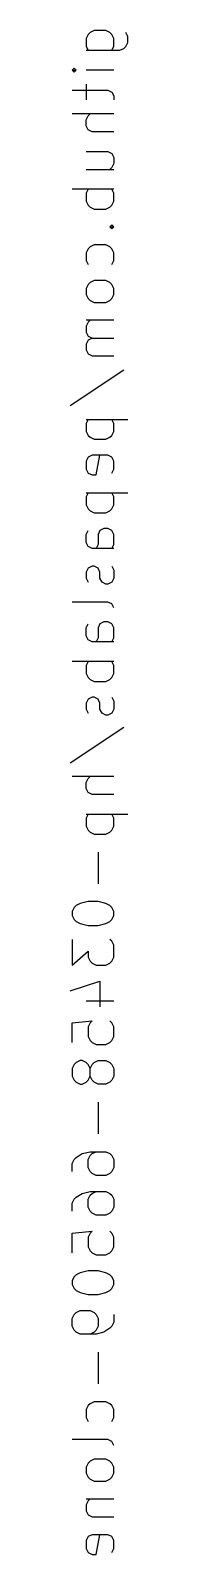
# Model space of a CAD drawing. Extents: x 231.3 to 232.3, y -154.3 to -126.4.
import ezdxf

# ---------------------------------------------------------------- set-up
doc = ezdxf.new("R2010")
doc.units = 0
doc.header["$MEASUREMENT"] = 0
doc.layers.add('BLACK', color=250, linetype='CONTINUOUS')

msp = doc.modelspace()

# ---------------------------------------------------------------- linework, layer by layer
at = {"layer": 'BLACK'}
for p, q in [((231.612, -126.474), (231.575, -126.546)), ((231.648, -126.438), (231.612, -126.474)), ((231.721, -126.401), (231.648, -126.438)), ((231.938, -126.401), (231.721, -126.401)), ((232.011, -126.438), (231.938, -126.401)), ((232.047, -126.474), (232.011, -126.438)), ((232.083, -126.546), (232.047, -126.474)), ((232.337, -126.51), (232.301, -126.438)), ((232.337, -126.619), (232.337, -126.51)), ((231.575, -126.546), (231.575, -126.692)), ((231.575, -126.692), (231.612, -126.764)), ((231.575, -126.764), (232.192, -126.764)), ((232.047, -126.764), (232.083, -126.692)), ((232.083, -126.692), (232.083, -126.546)), ((232.192, -126.764), (232.265, -126.728)), ((232.265, -126.728), (232.301, -126.692)), ((232.301, -126.692), (232.337, -126.619)), ((231.321, -127.127), (231.358, -127.091)), ((231.358, -127.163), (231.321, -127.127)), ((231.321, -127.127), (231.394, -127.127)), ((231.358, -127.091), (231.394, -127.127)), ((231.394, -127.127), (231.358, -127.163)), ((232.083, -127.127), (231.575, -127.127)), ((231.321, -127.49), (231.975, -127.49)), ((231.575, -127.381), (231.575, -127.671)), ((231.975, -127.49), (232.047, -127.526)), ((232.047, -127.526), (232.083, -127.599)), ((232.083, -127.599), (232.083, -127.671)), ((232.083, -127.925), (231.321, -127.925)), ((231.575, -128.034), (231.612, -127.962)), ((231.575, -128.143), (231.575, -128.034)), ((231.612, -128.216), (231.575, -128.143)), ((231.612, -127.962), (231.648, -127.925)), ((231.684, -128.252), (231.612, -128.216)), ((232.083, -128.252), (231.684, -128.252)), ((231.575, -128.615), (231.975, -128.615)), ((231.975, -128.615), (232.047, -128.651)), ((232.047, -128.651), (232.083, -128.724)), ((232.083, -128.724), (232.083, -128.832)), ((231.575, -128.941), (232.083, -128.941)), ((232.047, -128.905), (232.011, -128.941)), ((232.083, -128.832), (232.047, -128.905)), ((232.083, -129.304), (231.321, -129.304)), ((231.612, -129.304), (231.575, -129.377)), ((232.083, -129.377), (232.047, -129.304)), ((231.575, -129.377), (231.575, -129.522)), ((231.575, -129.522), (231.612, -129.594)), ((232.047, -129.594), (232.083, -129.522)), ((232.083, -129.522), (232.083, -129.377)), ((231.612, -129.594), (231.648, -129.631)), ((231.648, -129.631), (231.721, -129.667)), ((231.721, -129.667), (231.938, -129.667)), ((231.938, -129.667), (232.011, -129.631)), ((232.011, -129.631), (232.047, -129.594)), ((232.047, -129.957), (232.011, -129.994)), ((232.011, -129.994), (232.047, -130.03)), ((232.011, -129.994), (232.083, -129.994)), ((232.083, -129.994), (232.047, -129.957)), ((232.047, -130.03), (232.083, -129.994)), ((231.612, -130.393), (231.575, -130.465)), ((231.648, -130.356), (231.612, -130.393)), ((231.721, -130.32), (231.648, -130.356)), ((231.938, -130.32), (231.721, -130.32)), ((232.011, -130.356), (231.938, -130.32)), ((232.047, -130.393), (232.011, -130.356)), ((232.083, -130.465), (232.047, -130.393)), ((231.575, -130.465), (231.575, -130.61)), ((231.575, -130.61), (231.612, -130.683)), ((232.047, -130.683), (232.083, -130.61)), ((232.083, -130.61), (232.083, -130.465)), ((231.721, -130.973), (231.648, -131.01)), ((231.938, -130.973), (231.721, -130.973)), ((232.011, -131.01), (231.938, -130.973)), ((231.612, -131.046), (231.575, -131.118)), ((231.575, -131.118), (231.575, -131.227)), ((231.575, -131.227), (231.612, -131.3)), ((231.648, -131.01), (231.612, -131.046)), ((232.047, -131.046), (232.011, -131.01)), ((232.083, -131.118), (232.047, -131.046)), ((232.047, -131.3), (232.083, -131.227)), ((232.083, -131.227), (232.083, -131.118)), ((231.612, -131.3), (231.648, -131.336)), ((231.648, -131.336), (231.721, -131.372)), ((231.721, -131.372), (231.938, -131.372)), ((231.938, -131.372), (232.011, -131.336)), ((232.011, -131.336), (232.047, -131.3)), ((232.083, -131.699), (231.575, -131.699)), ((231.612, -131.735), (231.575, -131.808)), ((231.575, -131.808), (231.575, -131.917)), ((231.648, -131.699), (231.612, -131.735)), ((231.575, -131.917), (231.612, -131.989)), ((231.612, -132.062), (231.575, -132.134)), ((231.612, -131.989), (231.684, -132.026)), ((231.684, -132.026), (231.612, -132.062)), ((231.684, -132.026), (232.083, -132.026)), ((231.575, -132.134), (231.575, -132.243)), ((231.575, -132.243), (231.612, -132.316)), ((231.612, -132.316), (231.684, -132.352)), ((231.684, -132.352), (232.083, -132.352)), ((231.285, -133.259), (232.265, -132.606)), ((231.575, -133.513), (232.337, -133.513)), ((231.612, -133.513), (231.575, -133.586)), ((231.575, -133.586), (231.575, -133.731)), ((231.575, -133.731), (231.612, -133.804)), ((232.083, -133.586), (232.047, -133.513)), ((232.047, -133.804), (232.083, -133.731)), ((232.083, -133.731), (232.083, -133.586)), ((231.612, -133.804), (231.648, -133.84)), ((231.648, -133.84), (231.721, -133.876)), ((231.721, -133.876), (231.938, -133.876)), ((231.938, -133.876), (232.011, -133.84)), ((232.011, -133.84), (232.047, -133.804)), ((231.612, -134.203), (231.575, -134.275)), ((231.575, -134.275), (231.575, -134.42)), ((231.684, -134.166), (231.612, -134.203)), ((231.975, -134.166), (231.684, -134.166)), ((231.757, -134.529), (231.829, -134.166)), ((232.047, -134.203), (231.975, -134.166)), ((232.083, -134.275), (232.047, -134.203)), ((232.083, -134.42), (232.083, -134.275)), ((231.575, -134.42), (231.612, -134.493)), ((231.612, -134.493), (231.684, -134.529)), ((231.684, -134.529), (231.757, -134.529)), ((232.047, -134.493), (232.083, -134.42)), ((231.575, -134.856), (232.337, -134.856)), ((231.612, -134.856), (231.575, -134.928)), ((232.083, -134.928), (232.047, -134.856)), ((231.575, -134.928), (231.575, -135.074)), ((231.575, -135.074), (231.612, -135.146)), ((231.612, -135.146), (231.648, -135.182)), ((232.011, -135.182), (232.047, -135.146)), ((232.047, -135.146), (232.083, -135.074)), ((232.083, -135.074), (232.083, -134.928)), ((231.648, -135.182), (231.721, -135.219)), ((231.721, -135.219), (231.938, -135.219)), ((231.938, -135.219), (232.011, -135.182)), ((231.575, -135.618), (231.612, -135.545)), ((231.575, -135.763), (231.575, -135.618)), ((231.829, -135.545), (231.793, -135.618)), ((231.793, -135.618), (231.793, -135.799)), ((231.902, -135.509), (231.829, -135.545)), ((231.975, -135.509), (231.902, -135.509)), ((232.047, -135.545), (231.975, -135.509)), ((232.083, -135.618), (232.047, -135.545)), ((232.083, -135.799), (232.083, -135.618)), ((231.612, -135.836), (231.575, -135.763)), ((231.684, -135.872), (231.612, -135.836)), ((232.083, -135.872), (231.684, -135.872)), ((231.793, -135.799), (231.757, -135.872)), ((232.047, -135.872), (232.083, -135.799)), ((231.612, -136.235), (231.575, -136.307)), ((231.684, -136.198), (231.612, -136.235)), ((231.721, -136.198), (231.684, -136.198)), ((231.793, -136.235), (231.721, -136.198)), ((231.829, -136.307), (231.793, -136.235)), ((232.047, -136.198), (232.083, -136.271)), ((232.083, -136.271), (232.083, -136.416)), ((231.575, -136.307), (231.575, -136.416)), ((231.575, -136.416), (231.612, -136.489)), ((231.829, -136.416), (231.829, -136.307)), ((231.866, -136.489), (231.829, -136.416)), ((231.938, -136.525), (231.866, -136.489)), ((231.975, -136.525), (231.938, -136.525)), ((232.047, -136.489), (231.975, -136.525)), ((232.083, -136.416), (232.047, -136.489)), ((231.975, -136.852), (231.321, -136.852)), ((232.047, -136.888), (231.975, -136.852)), ((232.083, -136.96), (232.047, -136.888)), ((231.575, -137.323), (231.612, -137.251)), ((231.575, -137.468), (231.575, -137.323)), ((231.829, -137.251), (231.793, -137.323)), ((231.793, -137.323), (231.793, -137.505)), ((231.902, -137.214), (231.829, -137.251)), ((231.975, -137.214), (231.902, -137.214)), ((232.047, -137.251), (231.975, -137.214)), ((232.083, -137.323), (232.047, -137.251)), ((232.083, -137.505), (232.083, -137.323)), ((231.612, -137.541), (231.575, -137.468)), ((231.684, -137.577), (231.612, -137.541)), ((232.083, -137.577), (231.684, -137.577)), ((231.793, -137.505), (231.757, -137.577)), ((232.047, -137.577), (232.083, -137.505)), ((232.083, -137.94), (231.321, -137.94)), ((231.612, -137.94), (231.575, -138.013)), ((232.083, -138.013), (232.047, -137.94)), ((231.575, -138.013), (231.575, -138.158)), ((231.575, -138.158), (231.612, -138.23)), ((232.047, -138.23), (232.083, -138.158)), ((232.083, -138.158), (232.083, -138.013)), ((231.612, -138.23), (231.648, -138.267)), ((231.648, -138.267), (231.721, -138.303)), ((231.721, -138.303), (231.938, -138.303)), ((231.938, -138.303), (232.011, -138.267)), ((232.011, -138.267), (232.047, -138.23)), ((231.612, -138.63), (231.575, -138.702)), ((231.575, -138.702), (231.575, -138.811)), ((231.684, -138.593), (231.612, -138.63)), ((231.721, -138.593), (231.684, -138.593)), ((231.793, -138.63), (231.721, -138.593)), ((231.829, -138.702), (231.793, -138.63)), ((231.829, -138.811), (231.829, -138.702)), ((232.047, -138.593), (232.083, -138.666)), ((232.083, -138.666), (232.083, -138.811)), ((231.575, -138.811), (231.612, -138.884)), ((231.866, -138.884), (231.829, -138.811)), ((231.938, -138.92), (231.866, -138.884)), ((231.975, -138.92), (231.938, -138.92)), ((232.047, -138.884), (231.975, -138.92)), ((232.083, -138.811), (232.047, -138.884)), ((231.285, -139.791), (232.265, -139.138)), ((232.083, -140.045), (231.321, -140.045)), ((231.575, -140.154), (231.612, -140.081)), ((231.575, -140.262), (231.575, -140.154)), ((231.612, -140.081), (231.648, -140.045)), ((231.612, -140.335), (231.575, -140.262)), ((231.684, -140.371), (231.612, -140.335)), ((232.083, -140.371), (231.684, -140.371)), ((231.575, -140.734), (232.337, -140.734)), ((231.612, -140.734), (231.575, -140.807)), ((231.575, -140.807), (231.575, -140.952)), ((231.575, -140.952), (231.612, -141.024)), ((232.083, -140.807), (232.047, -140.734)), ((232.047, -141.024), (232.083, -140.952)), ((232.083, -140.952), (232.083, -140.807)), ((231.612, -141.024), (231.648, -141.061)), ((231.648, -141.061), (231.721, -141.097)), ((231.721, -141.097), (231.938, -141.097)), ((231.938, -141.097), (232.011, -141.061)), ((232.011, -141.061), (232.047, -141.024)), ((231.793, -141.424), (231.793, -142.004)), ((231.394, -142.403), (231.358, -142.44)), ((231.467, -142.367), (231.394, -142.403)), ((231.612, -142.331), (231.467, -142.367)), ((231.793, -142.331), (231.612, -142.331)), ((231.938, -142.367), (231.793, -142.331)), ((232.011, -142.403), (231.938, -142.367)), ((232.047, -142.44), (232.011, -142.403)), ((231.358, -142.44), (231.321, -142.512)), ((231.321, -142.512), (231.321, -142.585)), ((231.321, -142.585), (231.358, -142.657)), ((231.358, -142.657), (231.394, -142.694)), ((232.011, -142.694), (232.047, -142.657)), ((232.083, -142.512), (232.047, -142.44)), ((232.047, -142.657), (232.083, -142.585)), ((232.083, -142.585), (232.083, -142.512)), ((231.394, -142.694), (231.467, -142.73)), ((231.467, -142.73), (231.612, -142.766)), ((231.612, -142.766), (231.793, -142.766)), ((231.793, -142.766), (231.938, -142.73)), ((231.938, -142.73), (232.011, -142.694)), ((231.321, -143.02), (231.321, -143.492)), ((231.321, -143.492), (231.612, -143.238)), ((231.612, -143.238), (231.612, -143.347)), ((232.047, -143.056), (232.011, -143.02)), ((232.083, -143.129), (232.047, -143.056)), ((232.083, -143.347), (232.083, -143.129)), ((231.612, -143.347), (231.648, -143.419)), ((231.648, -143.419), (231.684, -143.456)), ((231.684, -143.456), (231.757, -143.492)), ((231.757, -143.492), (231.938, -143.492)), ((231.938, -143.492), (232.011, -143.456)), ((232.011, -143.456), (232.047, -143.419)), ((232.047, -143.419), (232.083, -143.347)), ((231.285, -143.964), (231.829, -143.782)), ((231.829, -143.782), (231.829, -144.254)), ((231.575, -144.145), (232.083, -144.145)), ((231.321, -144.544), (231.684, -144.508)), ((231.321, -144.907), (231.321, -144.544)), ((231.648, -144.544), (231.612, -144.617)), ((231.612, -144.617), (231.612, -144.798)), ((231.684, -144.508), (231.648, -144.544)), ((232.047, -144.544), (232.011, -144.508)), ((232.083, -144.617), (232.047, -144.544)), ((232.083, -144.798), (232.083, -144.617)), ((231.612, -144.798), (231.648, -144.871)), ((231.648, -144.871), (231.684, -144.907)), ((231.684, -144.907), (231.757, -144.943)), ((231.938, -144.943), (232.011, -144.907)), ((232.011, -144.907), (232.047, -144.871)), ((232.047, -144.871), (232.083, -144.798)), ((231.757, -144.943), (231.938, -144.943)), ((231.358, -145.306), (231.321, -145.379)), ((231.321, -145.379), (231.321, -145.524)), ((231.394, -145.27), (231.358, -145.306)), ((231.467, -145.234), (231.394, -145.27)), ((231.503, -145.234), (231.467, -145.234)), ((231.575, -145.27), (231.503, -145.234)), ((231.612, -145.306), (231.575, -145.27)), ((231.648, -145.379), (231.612, -145.306)), ((231.648, -145.379), (231.684, -145.306)), ((231.648, -145.524), (231.648, -145.379)), ((231.684, -145.306), (231.721, -145.27)), ((231.721, -145.27), (231.793, -145.234)), ((231.793, -145.234), (231.938, -145.234)), ((231.938, -145.234), (232.011, -145.27)), ((232.011, -145.27), (232.047, -145.306)), ((232.047, -145.306), (232.083, -145.379)), ((232.083, -145.379), (232.083, -145.524)), ((231.321, -145.524), (231.358, -145.596)), ((231.358, -145.596), (231.394, -145.633)), ((231.394, -145.633), (231.467, -145.669)), ((231.467, -145.669), (231.503, -145.669)), ((231.503, -145.669), (231.575, -145.633)), ((231.575, -145.633), (231.612, -145.596)), ((231.612, -145.596), (231.648, -145.524)), ((231.684, -145.596), (231.648, -145.524)), ((231.721, -145.633), (231.684, -145.596)), ((231.793, -145.669), (231.721, -145.633)), ((231.938, -145.669), (231.793, -145.669)), ((232.011, -145.633), (231.938, -145.669)), ((232.047, -145.596), (232.011, -145.633)), ((232.083, -145.524), (232.047, -145.596)), ((231.793, -145.996), (231.793, -146.576)), ((231.321, -147.12), (231.358, -147.048)), ((231.321, -147.266), (231.321, -147.12)), ((231.358, -147.048), (231.394, -147.012)), ((231.394, -147.012), (231.503, -146.939)), ((231.503, -146.939), (231.648, -146.903)), ((231.612, -147.048), (231.648, -146.975)), ((231.612, -147.193), (231.612, -147.048)), ((231.648, -146.903), (231.938, -146.903)), ((231.648, -146.975), (231.684, -146.939)), ((231.684, -146.939), (231.757, -146.903)), ((231.938, -146.903), (232.011, -146.939)), ((232.011, -146.939), (232.047, -146.975)), ((232.047, -146.975), (232.083, -147.048)), ((232.083, -147.048), (232.083, -147.193)), ((231.648, -147.266), (231.612, -147.193)), ((231.684, -147.302), (231.648, -147.266)), ((231.757, -147.338), (231.684, -147.302)), ((231.938, -147.338), (231.757, -147.338)), ((232.011, -147.302), (231.938, -147.338)), ((232.047, -147.266), (232.011, -147.302)), ((232.083, -147.193), (232.047, -147.266)), ((231.394, -147.737), (231.503, -147.665)), ((231.503, -147.665), (231.648, -147.628)), ((231.648, -147.628), (231.938, -147.628)), ((231.648, -147.701), (231.684, -147.665)), ((231.684, -147.665), (231.757, -147.628)), ((231.938, -147.628), (232.011, -147.665)), ((232.011, -147.665), (232.047, -147.701)), ((231.321, -147.846), (231.358, -147.774)), ((231.321, -147.991), (231.321, -147.846)), ((231.358, -147.774), (231.394, -147.737)), ((231.612, -147.774), (231.648, -147.701)), ((231.612, -147.919), (231.612, -147.774)), ((231.648, -147.991), (231.612, -147.919)), ((232.047, -147.701), (232.083, -147.774)), ((232.083, -147.919), (232.047, -147.991)), ((232.083, -147.774), (232.083, -147.919)), ((231.684, -148.028), (231.648, -147.991)), ((231.757, -148.064), (231.684, -148.028)), ((231.938, -148.064), (231.757, -148.064)), ((232.011, -148.028), (231.938, -148.064)), ((232.047, -147.991), (232.011, -148.028)), ((231.321, -148.39), (231.684, -148.354)), ((231.321, -148.753), (231.321, -148.39)), ((231.648, -148.39), (231.612, -148.463)), ((231.612, -148.463), (231.612, -148.644)), ((231.684, -148.354), (231.648, -148.39)), ((232.047, -148.39), (232.011, -148.354)), ((232.083, -148.463), (232.047, -148.39)), ((232.083, -148.644), (232.083, -148.463)), ((231.612, -148.644), (231.648, -148.717)), ((231.648, -148.717), (231.684, -148.753)), ((231.684, -148.753), (231.757, -148.79)), ((231.757, -148.79), (231.938, -148.79)), ((231.938, -148.79), (232.011, -148.753)), ((232.011, -148.753), (232.047, -148.717)), ((232.047, -148.717), (232.083, -148.644)), ((231.612, -149.08), (231.467, -149.116)), ((231.793, -149.08), (231.612, -149.08)), ((231.938, -149.116), (231.793, -149.08)), ((231.358, -149.189), (231.321, -149.261)), ((231.321, -149.261), (231.321, -149.334)), ((231.321, -149.334), (231.358, -149.406)), ((231.394, -149.152), (231.358, -149.189)), ((231.467, -149.116), (231.394, -149.152)), ((232.011, -149.152), (231.938, -149.116)), ((232.047, -149.189), (232.011, -149.152)), ((232.083, -149.261), (232.047, -149.189)), ((232.047, -149.406), (232.083, -149.334)), ((232.083, -149.334), (232.083, -149.261)), ((231.358, -149.406), (231.394, -149.443)), ((231.394, -149.443), (231.467, -149.479)), ((231.467, -149.479), (231.612, -149.515)), ((231.612, -149.515), (231.793, -149.515)), ((231.793, -149.515), (231.938, -149.479)), ((231.938, -149.479), (232.011, -149.443)), ((232.011, -149.443), (232.047, -149.406)), ((231.321, -149.951), (231.358, -149.878)), ((231.358, -149.878), (231.394, -149.842)), ((231.394, -149.842), (231.467, -149.806)), ((231.467, -149.806), (231.648, -149.806)), ((231.648, -149.806), (231.721, -149.842)), ((231.721, -149.842), (231.757, -149.878)), ((231.757, -149.878), (231.793, -149.951)), ((232.083, -149.878), (232.083, -150.023)), ((231.321, -150.096), (231.321, -149.951)), ((231.358, -150.168), (231.321, -150.096)), ((231.394, -150.205), (231.358, -150.168)), ((231.467, -150.241), (231.394, -150.205)), ((231.721, -150.205), (231.648, -150.241)), ((231.757, -150.168), (231.721, -150.205)), ((231.793, -150.096), (231.757, -150.168)), ((231.902, -150.205), (231.757, -150.241)), ((231.793, -149.951), (231.793, -150.096)), ((232.011, -150.132), (231.902, -150.205)), ((232.047, -150.096), (232.011, -150.132)), ((232.083, -150.023), (232.047, -150.096)), ((231.757, -150.241), (231.467, -150.241)), ((231.793, -150.568), (231.793, -151.148)), ((231.612, -151.547), (231.575, -151.62)), ((231.648, -151.511), (231.612, -151.547)), ((231.721, -151.475), (231.648, -151.511)), ((231.938, -151.475), (231.721, -151.475)), ((232.011, -151.511), (231.938, -151.475)), ((232.047, -151.547), (232.011, -151.511)), ((232.083, -151.62), (232.047, -151.547)), ((231.575, -151.62), (231.575, -151.765)), ((231.575, -151.765), (231.612, -151.838)), ((232.047, -151.838), (232.083, -151.765)), ((232.083, -151.765), (232.083, -151.62)), ((231.975, -152.164), (231.321, -152.164)), ((232.047, -152.2), (231.975, -152.164)), ((232.083, -152.273), (232.047, -152.2)), ((231.612, -152.6), (231.575, -152.672)), ((231.575, -152.672), (231.575, -152.781)), ((231.648, -152.563), (231.612, -152.6)), ((231.721, -152.527), (231.648, -152.563)), ((231.938, -152.527), (231.721, -152.527)), ((232.011, -152.563), (231.938, -152.527)), ((232.047, -152.6), (232.011, -152.563)), ((232.083, -152.672), (232.047, -152.6)), ((232.083, -152.781), (232.083, -152.672)), ((231.575, -152.781), (231.612, -152.854)), ((231.612, -152.854), (231.648, -152.89)), ((231.648, -152.89), (231.721, -152.926)), ((231.721, -152.926), (231.938, -152.926)), ((231.938, -152.926), (232.011, -152.89)), ((232.011, -152.89), (232.047, -152.854)), ((232.047, -152.854), (232.083, -152.781)), ((231.575, -153.253), (232.083, -153.253)), ((231.648, -153.253), (231.612, -153.289)), ((231.612, -153.289), (231.575, -153.362)), ((231.575, -153.362), (231.575, -153.47)), ((231.575, -153.47), (231.612, -153.543)), ((231.612, -153.543), (231.684, -153.579)), ((231.684, -153.579), (232.083, -153.579)), ((231.612, -153.942), (231.575, -154.015)), ((231.575, -154.015), (231.575, -154.16)), ((231.684, -153.906), (231.612, -153.942)), ((231.975, -153.906), (231.684, -153.906)), ((231.757, -154.269), (231.829, -153.906)), ((232.047, -153.942), (231.975, -153.906)), ((232.083, -154.015), (232.047, -153.942)), ((232.083, -154.16), (232.083, -154.015)), ((231.575, -154.16), (231.612, -154.232)), ((231.612, -154.232), (231.684, -154.269)), ((231.684, -154.269), (231.757, -154.269)), ((232.047, -154.232), (232.083, -154.16))]:
    msp.add_line(p, q, dxfattribs=at)

doc.saveas('drawing.dxf')
